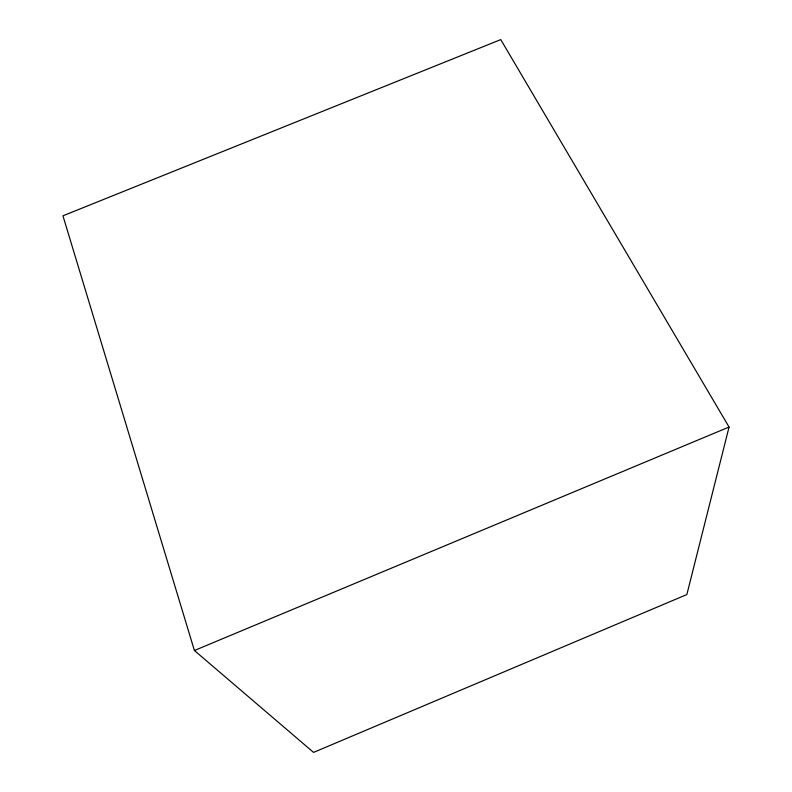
<?xml version="1.0" encoding="UTF-8"?>
<svg xmlns="http://www.w3.org/2000/svg" width="792" height="792" viewBox="0 0 792 792"><rect width="100%" height="100%" fill="white"/><g stroke="black" fill="none" stroke-linecap="round" stroke-linejoin="round"><path stroke-width="1.19" d="M729.056 427.037L686.852 594.554L313.553 752.4L194.406 650.509L62.944 215.81L500.752 39.6L729.056 427.037L194.406 650.509"/></g></svg>
